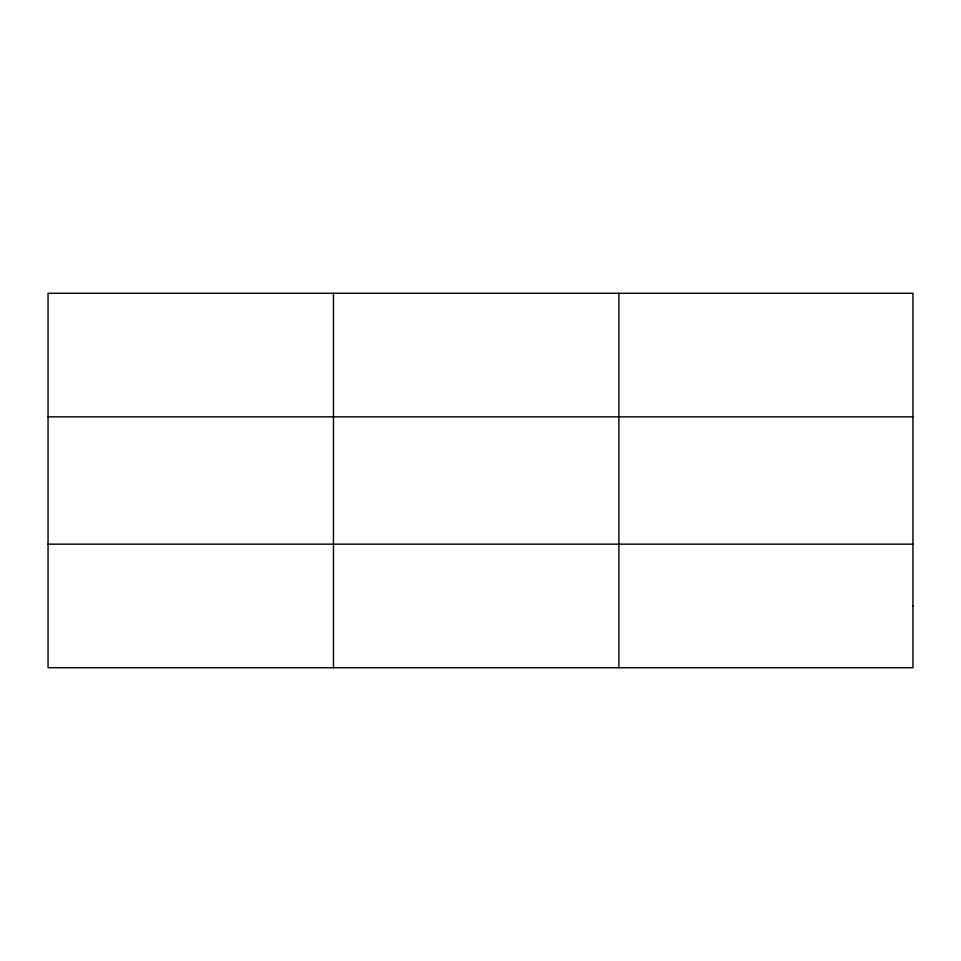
<?xml version="1.0" encoding="UTF-8"?>
<svg xmlns="http://www.w3.org/2000/svg" width="961" height="961" viewBox="0 0 961 961"><rect width="100%" height="100%" fill="white"/><g stroke="black" fill="none" stroke-linecap="round" stroke-linejoin="round"><path stroke-width="1.44" d="M333.467 293.285L333.467 667.715M618.884 293.285L618.884 667.715M48.05 416.846L912.95 416.846M48.05 544.154L912.95 544.154M912.95 605.935L912.95 667.715L48.05 667.715L48.05 293.285L912.95 293.285L912.95 605.935"/></g></svg>
